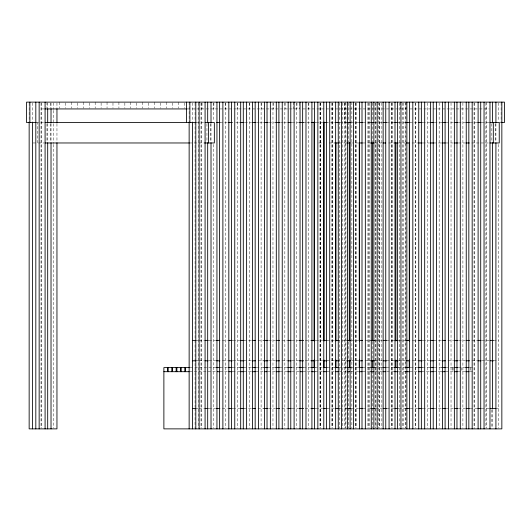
<?xml version="1.0" encoding="UTF-8"?>
<svg xmlns="http://www.w3.org/2000/svg" width="531" height="531" viewBox="0 0 531 531"><rect width="100%" height="100%" fill="white"/><g stroke="black" fill="none" stroke-linecap="round" stroke-linejoin="round"><path stroke-width="0.4" stroke-dasharray="2.65 1.99" d="M41.757 108.935L43.98 108.935M187.443 108.935L299.756 108.935M302.909 108.935L406.547 108.935M409.839 108.935L489.243 108.935M36.194 122.548L44.212 122.548M196.755 122.548L203.552 122.548M219.967 122.548L227.441 122.548M235.718 122.548L239.879 122.548M244.831 122.548L251.482 122.548M256.44 122.548L258.942 122.548M259.752 122.548L263.92 122.548M268.872 122.548L274.693 122.548M280.481 122.548L282.983 122.548M283.793 122.548L287.132 122.548M292.083 122.548L298.734 122.548M303.692 122.548L306.195 122.548M307.004 122.548L310.343 122.548M316.124 122.548L322.775 122.548M325.921 122.548L335.194 122.548M339.886 122.548L346.816 122.548M351.495 122.548L358.418 122.548M363.104 122.548L370.027 122.548M374.713 122.548L382.459 122.548M386.588 122.548L394.619 122.548M398.761 122.548L405.671 122.548M409.799 122.548L417.837 122.548M422.809 122.548L429.712 122.548M434.418 122.548L441.314 122.548M446.027 122.548L453.753 122.548M458.465 122.548L465.355 122.548M470.074 122.548L477.542 122.548M481.683 122.548L489.396 122.548M499.259 122.548L501.483 122.548M33.088 142.972L37.688 142.972L37.688 122.548M38.405 142.972L44.212 142.972M189.454 142.972L203.552 142.972M318.653 142.972L322.589 142.972M329.107 142.972L334.915 142.972M339.057 142.972L345.827 142.972M350.799 142.972L358.266 142.972M363.104 142.972L369.875 142.972M374.713 142.972L382.307 142.972M388.811 142.972L394.619 142.972M398.761 142.972L405.525 142.972M412.029 142.972L417.837 142.972M422.809 142.972L429.572 142.972M433.721 142.972L441.181 142.972M446.027 142.972L453.62 142.972M458.465 142.972L465.229 142.972M471.734 142.972L489.277 142.972M195.806 340.378L198.295 340.378M199.112 340.378L204.103 340.378M209.061 340.378L215.712 340.378M222.33 340.378L227.321 340.378M233.116 340.378L239.76 340.378M243.895 340.378L251.375 340.378M257.993 340.378L263.814 340.378M268.772 340.378L275.423 340.378M282.041 340.378L287.032 340.378M291.997 340.378L298.648 340.378M305.265 340.378L310.257 340.378M316.045 340.378L322.695 340.378M326.824 340.378L334.304 340.378M342.581 340.378L346.75 340.378M351.708 340.378L358.359 340.378M364.976 340.378L370.784 340.378M375.756 340.378L382.406 340.378M386.555 340.378L394.022 340.378M398.98 340.378L405.631 340.378M412.248 340.378L417.24 340.378M423.028 340.378L429.679 340.378M433.814 340.378L441.288 340.378M447.912 340.378L453.733 340.378M458.691 340.378L465.342 340.378M471.959 340.378L476.951 340.378M481.909 340.378L489.39 340.378M493.525 340.378L498.516 340.378M195.806 360.801L198.295 360.801M199.112 360.801L204.103 360.801M209.061 360.801L215.712 360.801M222.33 360.801L227.321 360.801M233.116 360.801L239.76 360.801M243.895 360.801L251.375 360.801M257.993 360.801L263.814 360.801M268.772 360.801L275.423 360.801M282.041 360.801L287.032 360.801M291.997 360.801L298.648 360.801M305.265 360.801L310.257 360.801M316.045 360.801L322.695 360.801M326.824 360.801L334.304 360.801M342.581 360.801L346.75 360.801M351.708 360.801L358.359 360.801M364.976 360.801L370.784 360.801M375.756 360.801L382.406 360.801M386.555 360.801L394.022 360.801M398.98 360.801L405.631 360.801M412.248 360.801L417.24 360.801M423.028 360.801L429.679 360.801M433.814 360.801L441.288 360.801M447.912 360.801L453.733 360.801M458.691 360.801L465.342 360.801M471.959 360.801L476.951 360.801M481.909 360.801L489.39 360.801M493.525 360.801L498.516 360.801M190.125 367.611L216.09 367.611M220.04 367.611L228.065 367.611M232.618 367.611L240.012 367.611M243.862 367.611L251.953 367.611M256.48 367.611L263.841 367.611M267.783 367.611L275.144 367.611M279.764 367.611L287.756 367.611M291.645 367.611L299.099 367.611M303.593 367.611L311.047 367.611M314.896 367.611L322.928 367.611M327.514 367.611L334.902 367.611M338.818 367.611L346.212 367.611M350.799 367.611L358.79 367.611M362.68 367.611L370.1 367.611M374.62 367.611L382.712 367.611M386.601 367.611L393.962 367.611M398.542 367.611L405.936 367.611M410.523 367.611L417.884 367.611M422.41 367.611L429.765 367.611M434.351 367.611L441.805 367.611M445.655 367.611L453.686 367.611M458.306 367.611L465.568 367.611M469.902 367.611L474.044 367.611M189.494 371.693L216.09 371.693M220.04 371.693L228.065 371.693M232.578 371.693L240.012 371.693M243.862 371.693L251.953 371.693M255.809 371.693L263.841 371.693M267.783 371.693L275.815 371.693M279.764 371.693L287.756 371.693M291.645 371.693L299.736 371.693M302.955 371.693L311.047 371.693M314.896 371.693L322.928 371.693M326.877 371.693L334.902 371.693M338.818 371.693L346.889 371.693M350.799 371.693L358.79 371.693M362.68 371.693L370.1 371.693M374.62 371.693L382.712 371.693M386.601 371.693L394.593 371.693M398.542 371.693L405.936 371.693M409.793 371.693L417.884 371.693M421.733 371.693L429.765 371.693M433.714 371.693L441.805 371.693M445.655 371.693L453.686 371.693M457.636 371.693L465.568 371.693M469.902 371.693L474.044 371.693M195.806 408.452L198.295 408.452M199.112 408.452L204.103 408.452M209.061 408.452L215.712 408.452M222.33 408.452L227.321 408.452M233.116 408.452L239.76 408.452M243.895 408.452L251.375 408.452M257.993 408.452L263.814 408.452M268.772 408.452L275.423 408.452M282.041 408.452L287.032 408.452M291.997 408.452L298.648 408.452M305.265 408.452L310.257 408.452M316.045 408.452L322.695 408.452M326.824 408.452L334.915 408.452M339.886 408.452L346.75 408.452M351.495 408.452L358.359 408.452M363.104 408.452L370.784 408.452M375.536 408.452L382.406 408.452M386.555 408.452L394.613 408.452M398.754 408.452L405.631 408.452M410.363 408.452L417.824 408.452M422.802 408.452L429.679 408.452M433.708 408.452L441.288 408.452M446.013 408.452L453.733 408.452M458.452 408.452L465.342 408.452M470.061 408.452L477.522 408.452M481.67 408.452L489.39 408.452M495.848 408.452L498.516 408.452M501.118 102.881L501.118 122.548M498.516 102.954L498.516 121.201M498.516 144.419L498.516 428.072M495.914 123.69L495.914 141.93M495.184 123.69L495.184 141.93M492.582 409.799L492.582 428.046M491.845 123.69L491.845 141.93M491.845 409.799L491.845 428.046M486.642 102.125L486.642 428.046M485.911 102.954L485.911 428.046M474.774 102.954L474.774 428.046M474.044 102.954L474.044 428.875M470.439 367.611L470.439 371.693M462.899 102.954L462.899 428.046M461.778 367.611L461.778 371.693M453.109 367.611L453.109 371.693M452.379 367.611L452.379 371.693M451.031 102.954L451.031 428.046M439.164 102.954L439.164 428.046M427.289 102.954L427.289 428.046M415.421 102.954L415.421 428.046M415.189 102.954L415.189 428.046M406.149 102.125L406.149 108.935M405.916 102.954L405.916 121.201M405.916 122.03L405.916 141.93M405.916 142.759L405.916 369.994M405.916 370.824L405.916 407.31M405.916 408.14L405.916 428.046M405.186 102.125L405.186 428.046M403.547 102.954L403.547 428.046M402.584 102.954L402.584 428.046M400.215 102.125L400.215 108.935M399.252 102.954L399.252 428.046M392.588 102.954L392.588 428.046M391.851 102.954L391.851 428.046M391.679 102.954L391.679 428.046M381.855 102.954L381.855 428.046M379.804 102.954L379.804 428.046M379.253 102.954L379.253 428.046M378.523 102.125L378.523 428.046M375.921 102.954L375.921 428.046M375.191 102.954L375.191 407.31M375.191 408.14L375.191 428.046M372.589 102.954L372.589 121.201M372.589 122.03L372.589 141.93M372.589 341.798L372.589 360.045M372.589 368.335L372.589 369.994M372.589 370.824L372.589 407.31M372.589 408.14L372.589 428.046M369.251 102.954L369.251 428.046M368.521 102.954L368.521 428.046M367.937 102.954L367.937 428.046M356.062 102.954L356.062 428.046M355.923 102.954L355.923 428.046M355.193 102.954L355.193 428.046M351.854 102.125L351.854 428.046M348.522 102.954L348.522 121.201M348.522 122.03L348.522 141.93M348.522 341.798L348.522 360.045M348.522 368.335L348.522 369.994M348.522 370.824L348.522 407.31M348.522 408.14L348.522 428.046M345.92 102.954L345.92 141.93M345.92 142.759L345.92 428.046M345.19 102.125L345.19 428.046M344.46 102.881L344.46 122.548M344.194 102.954L344.194 428.046M342.588 102.954L342.588 428.046M339.256 102.954L339.256 121.201M339.256 122.03L339.256 407.31M339.256 408.14L339.256 428.046M332.592 102.881L332.592 428.046M332.32 102.954L332.32 428.046M331.862 102.954L331.862 428.046M320.717 102.881L320.717 428.046M320.452 102.954L320.452 428.046M319.987 102.954L319.987 428.072M308.85 102.881L308.85 108.935M308.584 102.954L308.584 428.046M299.311 102.881L299.311 108.935M296.975 102.881L296.975 108.935M296.71 102.954L296.71 428.046M293.377 102.125L293.377 108.935M285.107 102.881L285.107 108.935M284.842 102.954L284.842 428.046M273.233 102.881L273.233 108.935M272.967 102.954L272.967 428.046M261.365 102.881L261.365 108.935M261.099 102.954L261.099 428.046M249.49 102.881L249.49 108.935M249.225 102.954L249.225 428.046M237.622 102.881L237.622 108.935M237.357 102.954L237.357 428.046M225.755 102.881L225.755 108.935M225.483 102.954L225.483 428.046M213.88 102.881L213.88 108.935M213.615 102.954L213.615 121.201M213.615 144.419L213.615 428.046M211.013 123.69L211.013 141.93M210.283 123.69L210.283 141.93M206.951 123.69L206.951 141.93M202.012 102.881L202.012 108.935M201.747 102.954L201.747 428.046M201.01 102.954L201.01 428.046M198.408 102.881L198.408 428.046M195.076 102.954L195.076 121.201M195.076 122.03L195.076 407.31M195.076 408.14L195.076 428.046M192.474 102.954L192.474 121.201M189.142 102.125L189.142 121.201M184.204 102.881L184.204 108.178M178.27 102.125L178.27 108.178M172.336 102.881L172.336 108.178M166.395 102.125L166.395 108.178M160.462 102.881L160.462 108.178M154.528 102.125L154.528 108.178M148.594 102.881L148.594 108.178M142.653 102.125L142.653 108.178M136.719 102.881L136.719 108.178M130.785 102.125L130.785 108.178M124.851 102.881L124.851 108.178M118.917 102.125L118.917 108.178M112.977 102.881L112.977 108.178M107.043 102.125L107.043 108.178M101.109 102.881L101.109 108.178M95.175 102.125L95.175 108.178M89.235 102.881L89.235 108.178M83.301 102.125L83.301 108.178M77.367 102.881L77.367 108.178M71.433 102.125L71.433 108.178M65.499 102.881L65.499 108.178M59.558 102.125L59.558 108.178M56.956 102.954L56.956 107.932M56.956 123.69L56.956 141.93M53.624 102.881L53.624 109.592M53.624 110.421L53.624 122.86M53.624 123.69L53.624 143.589M53.624 144.419L53.624 428.046M51.022 102.954L51.022 107.932M51.022 123.69L51.022 141.93M50.292 102.954L50.292 107.932M50.292 123.69L50.292 141.93M47.69 102.881L47.69 108.178M47.69 123.69L47.69 141.93M46.96 102.125L46.96 107.932M46.96 123.69L46.96 141.93M41.757 102.881L41.757 428.046M41.026 102.954L41.026 428.046M32.484 102.954L32.484 121.201M29.152 102.954L29.152 121.201"/><path stroke-width="0.8" d="M44.723 108.935L187.045 108.935M36.194 122.548L26.55 122.548L26.55 102.125L504.45 102.125L504.45 122.548L501.483 122.548M45.035 122.548L196.185 122.548M205.059 122.548L214.345 122.548L214.345 142.972L204.382 142.972M216.648 122.548L219.98 122.548M228.25 122.548L232.419 122.548M239.879 122.548L244.021 122.548M252.291 122.548L255.63 122.548M263.9 122.548L268.062 122.548M275.503 122.548L279.664 122.548M287.941 122.548L291.273 122.548M299.544 122.548L303.705 122.548M311.153 122.548L315.314 122.548M323.585 122.548L326.917 122.548M334.915 122.548L339.355 122.548M346.796 122.548L350.958 122.548M358.963 122.548L362.567 122.548M370.572 122.548L374.169 122.548M383.01 122.548L386.601 122.548M394.619 122.548L398.21 122.548M406.228 122.548L409.813 122.548M418.667 122.548L422.251 122.548M430.276 122.548L433.854 122.548M441.885 122.548L445.463 122.548M454.324 122.548L457.895 122.548M465.933 122.548L469.504 122.548M477.774 122.548L481.106 122.548M489.974 122.548L499.246 122.548L499.246 142.972L489.974 142.972M45.035 142.972L189.454 142.972M334.915 142.972L338.36 142.972M346.657 142.972L349.969 142.972M358.963 142.972L362.407 142.972M370.572 142.972L374.016 142.972M383.01 142.972L385.625 142.972M394.619 142.972L398.064 142.972M406.228 142.972L409.673 142.972M418.667 142.972L422.112 142.972M430.276 142.972L433.721 142.972M441.885 142.972L445.33 142.972M454.324 142.972L457.768 142.972M465.933 142.972L469.377 142.972M192.474 340.378L195.806 340.378M204.913 340.378L208.252 340.378M216.529 340.378L219.861 340.378M228.967 340.378L232.299 340.378M240.576 340.378L243.908 340.378M252.185 340.378L255.517 340.378M263.801 340.378L267.963 340.378M276.239 340.378L279.571 340.378M287.848 340.378L291.18 340.378M299.457 340.378L303.619 340.378M311.073 340.378L315.235 340.378M323.512 340.378L326.844 340.378M335.121 340.378L339.282 340.378M346.73 340.378L350.891 340.378M359.168 340.378L362.507 340.378M370.784 340.378L374.946 340.378M383.223 340.378L386.555 340.378M394.832 340.378L398.164 340.378M406.441 340.378L409.779 340.378M418.886 340.378L422.218 340.378M430.495 340.378L433.827 340.378M442.104 340.378L445.436 340.378M454.543 340.378L457.875 340.378M466.152 340.378L469.49 340.378M477.767 340.378L481.099 340.378M490.206 340.378L493.538 340.378M192.474 360.801L195.806 360.801M204.913 360.801L208.252 360.801M216.529 360.801L219.861 360.801M228.967 360.801L232.299 360.801M240.576 360.801L243.908 360.801M252.185 360.801L255.517 360.801M263.801 360.801L267.963 360.801M276.239 360.801L279.571 360.801M287.848 360.801L291.18 360.801M299.457 360.801L303.619 360.801M311.073 360.801L315.235 360.801M323.512 360.801L326.844 360.801M335.121 360.801L339.282 360.801M346.73 360.801L350.891 360.801M359.168 360.801L362.507 360.801M370.784 360.801L374.946 360.801M383.223 360.801L386.555 360.801M394.832 360.801L398.164 360.801M406.441 360.801L409.779 360.801M418.886 360.801L422.218 360.801M430.495 360.801L433.827 360.801M442.104 360.801L445.436 360.801M454.543 360.801L457.875 360.801M466.152 360.801L469.49 360.801M477.767 360.801L481.099 360.801M490.206 360.801L493.538 360.801M189.686 367.611L163.88 367.611L163.88 428.875L501.848 428.875L501.848 102.125M216.535 367.611L219.94 367.611M228.224 367.611L232.173 367.611M239.912 367.611L243.862 367.611M252.086 367.611L256.035 367.611M263.841 367.611L267.69 367.611M275.529 367.611L279.419 367.611M287.663 367.611L291.645 367.611M299.351 367.611L303.301 367.611M311.047 367.611L315.029 367.611M323.273 367.611L327.222 367.611M334.968 367.611L338.911 367.611M346.657 367.611L350.606 367.611M358.89 367.611L362.779 367.611M370.519 367.611L374.468 367.611M382.712 367.611L386.123 367.611M394.4 367.611L398.389 367.611M406.096 367.611L410.078 367.611M418.328 367.611L422.278 367.611M430.017 367.611L433.907 367.611M441.706 367.611L445.655 367.611M453.879 367.611L457.828 367.611M465.568 367.611L469.072 367.611M163.88 371.693L189.142 371.693M217.252 371.693L219.788 371.693M228.848 371.693L232.16 371.693M240.443 371.693L243.802 371.693M252.086 371.693L255.398 371.693M264.471 371.693L266.993 371.693M276.067 371.693L279.419 371.693M287.663 371.693L291.008 371.693M300.088 371.693L302.604 371.693M311.684 371.693L315.029 371.693M323.279 371.693L326.625 371.693M335.705 371.693L338.22 371.693M347.307 371.693L349.81 371.693M358.903 371.693L362.235 371.693M370.499 371.693L373.831 371.693M382.924 371.693L385.426 371.693M394.52 371.693L397.845 371.693M406.115 371.693L409.441 371.693M418.541 371.693L421.866 371.693M430.137 371.693L433.462 371.693M441.739 371.693L445.058 371.693M454.164 371.693L457.476 371.693M465.76 371.693L469.072 371.693M192.474 408.452L195.806 408.452M204.913 408.452L208.252 408.452M216.529 408.452L219.861 408.452M228.967 408.452L232.299 408.452M240.576 408.452L243.908 408.452M252.185 408.452L255.517 408.452M263.801 408.452L267.963 408.452M276.239 408.452L279.571 408.452M287.848 408.452L291.18 408.452M299.457 408.452L303.619 408.452M311.073 408.452L315.235 408.452M323.512 408.452L326.844 408.452M335.121 408.452L339.282 408.452M346.73 408.452L350.891 408.452M359.168 408.452L362.507 408.452M370.784 408.452L374.946 408.452M383.223 408.452L386.555 408.452M394.832 408.452L398.164 408.452M406.441 408.452L409.779 408.452M418.886 408.452L422.218 408.452M430.495 408.452L433.827 408.452M442.104 408.452L445.436 408.452M454.543 408.452L457.875 408.452M466.152 408.452L469.49 408.452M477.767 408.452L481.099 408.452M489.974 408.452L495.914 408.452M495.914 102.125L495.914 122.86M495.914 142.759L495.914 428.875M493.312 122.548L493.312 142.972M492.582 102.125L492.582 122.86M492.582 142.759L492.582 408.97M489.974 102.125L489.974 428.875M484.04 102.125L484.04 428.875M480.708 102.125L480.708 428.875M478.106 102.125L478.106 428.875M472.172 102.125L472.172 428.875M468.84 102.125L468.84 428.875M466.238 102.125L466.238 428.875M460.297 102.125L460.297 428.875M456.965 102.125L456.965 428.875M454.363 102.125L454.363 428.875M448.429 102.125L448.429 428.875M445.097 102.125L445.097 428.875M442.496 102.125L442.496 428.875M436.555 102.125L436.555 428.875M433.223 102.125L433.223 428.875M430.621 102.125L430.621 428.875M424.687 102.125L424.687 428.875M421.355 102.125L421.355 428.875M418.753 102.125L418.753 428.875M412.819 102.125L412.819 428.875M409.481 102.125L409.481 428.875M409.248 142.759L409.248 340.968M409.248 360.045L409.248 367.505M406.879 102.125L406.879 428.875M400.945 102.125L400.945 428.875M397.613 102.125L397.613 428.875M395.92 142.759L395.92 340.968M395.92 360.045L395.92 367.505M395.011 102.125L395.011 428.875M389.077 102.125L389.077 428.875M385.745 102.125L385.745 428.875M383.136 102.125L383.136 428.875M377.202 102.125L377.202 428.875M373.87 102.125L373.87 428.875M372.589 142.759L372.589 340.968M372.589 360.045L372.589 367.505M371.269 102.125L371.269 428.875M365.335 102.125L365.335 428.875M362.003 102.125L362.003 428.875M359.401 102.125L359.401 428.875M359.255 142.759L359.255 340.968M359.255 360.045L359.255 367.505M353.46 102.125L353.46 428.875M350.128 102.125L350.128 428.875M349.252 142.759L349.252 340.968M349.252 360.045L349.252 367.505M347.526 102.125L347.526 428.875M341.592 102.125L341.592 428.875M338.26 102.125L338.26 428.875M335.924 142.759L335.924 340.968M335.924 360.045L335.924 367.505M335.658 102.125L335.658 428.875M329.718 102.125L329.718 428.875M326.386 102.125L326.386 428.875M324.049 122.03L324.049 340.968M324.049 360.045L324.049 367.505M323.784 102.125L323.784 428.875M317.85 102.125L317.85 428.875M314.518 102.125L314.518 428.875M314.053 122.03L314.053 340.968M314.053 360.045L314.053 367.505M311.916 102.125L311.916 428.875M305.982 102.125L305.982 428.875M302.643 102.125L302.643 428.875M300.042 102.125L300.042 428.875M294.108 102.125L294.108 428.875M290.776 102.125L290.776 428.875M288.174 102.125L288.174 428.875M282.24 102.125L282.24 428.875M278.901 102.125L278.901 428.875M276.299 102.125L276.299 428.875M270.365 102.125L270.365 428.875M267.033 102.125L267.033 428.875M264.431 102.125L264.431 428.875M258.497 102.125L258.497 428.875M255.165 102.125L255.165 428.875M252.564 102.125L252.564 428.875M246.623 102.125L246.623 428.875M243.291 102.125L243.291 428.875M240.689 102.125L240.689 428.875M234.755 102.125L234.755 428.875M231.423 102.125L231.423 428.875M228.821 102.125L228.821 428.875M222.881 102.125L222.881 428.875M219.549 102.125L219.549 428.875M216.947 102.125L216.947 428.875M211.013 102.125L211.013 122.86M211.013 142.759L211.013 428.875M208.411 122.548L208.411 142.972M207.681 102.125L207.681 122.86M207.681 142.759L207.681 428.875M205.079 102.125L205.079 428.875M199.138 102.125L199.138 428.875M195.806 102.125L195.806 428.875M192.474 122.03L192.474 428.875M189.872 102.125L189.872 122.548M189.142 122.03L189.142 428.875M186.54 102.125L186.54 122.548M185.545 367.611L185.545 371.693M184.808 367.611L184.808 371.693M181.21 367.611L181.21 371.693M180.474 367.611L180.474 371.693M176.876 367.611L176.876 371.693M176.146 367.611L176.146 371.693M172.542 367.611L172.542 371.693M171.812 367.611L171.812 371.693M168.208 367.611L168.208 371.693M167.477 367.611L167.477 371.693M56.956 108.762L56.956 122.86M56.956 142.759L56.956 428.875L29.152 428.875L29.152 122.03M51.022 108.762L51.022 122.86M51.022 142.759L51.022 428.875M47.69 108.762L47.69 122.86M47.69 142.759L47.69 428.875M45.089 102.125L45.089 428.875M39.155 102.125L39.155 428.875M35.816 102.125L35.816 428.875M32.484 122.03L32.484 428.875M29.882 102.125L29.882 122.548"/></g></svg>
